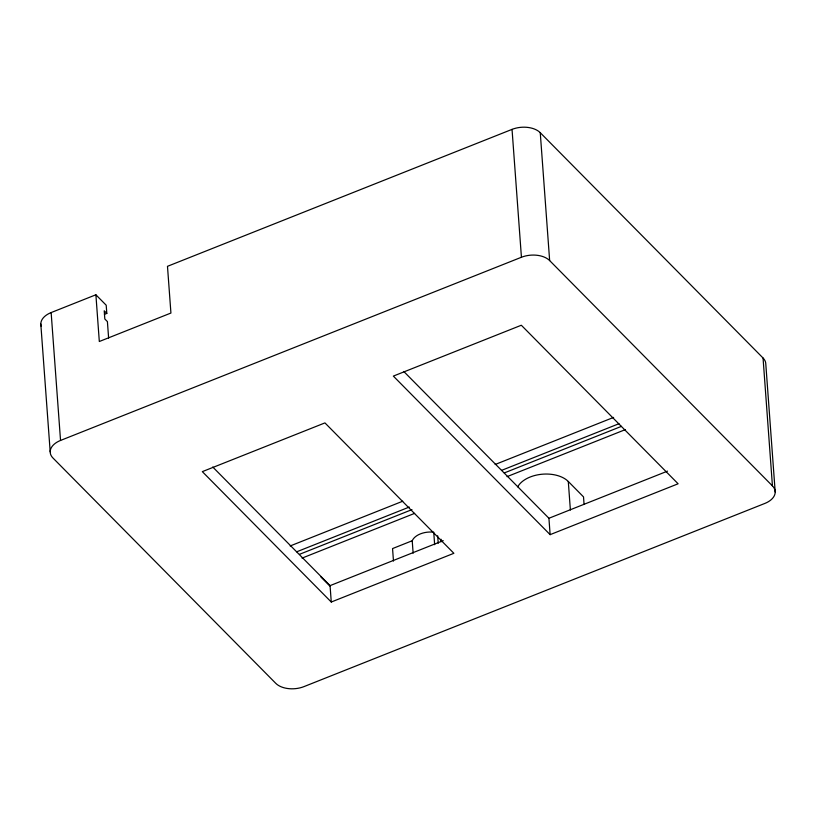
<?xml version="1.0" encoding="UTF-8"?>
<svg xmlns="http://www.w3.org/2000/svg" width="816" height="816" viewBox="0 0 816 816"><rect width="100%" height="100%" fill="white"/><g stroke="black" fill="none" stroke-linecap="round" stroke-linejoin="round"><path stroke-width="1.22" d="M41.116 326.114A20.696 12.566 -4.2 0 1 51.143 312.569L95.89 294.78L106.202 305.215L106.804 313.405L104.448 314.344M775.2 492.058L765.806 364.181A20.696 12.566 -4.2 0 0 763.052 358.01L540.253 132.692A20.696 12.566 -4.2 0 0 512.04 129.377L167.484 266.322L170.921 313.048L99.317 341.506L95.89 294.78M60.537 440.446L521.434 257.254A20.696 12.566 -4.2 0 1 549.647 260.579L772.436 485.887A20.696 12.566 -4.2 0 1 764.857 503.431L303.96 686.623A20.696 12.566 -4.2 0 1 275.747 683.308L52.948 457.99A20.696 12.566 -4.2 0 1 60.537 440.446L51.143 312.569M290.18 545.955L402.737 501.218M495.159 464.488L613.632 417.394M296.708 551.8L409.265 507.062M501.677 470.332L618.977 423.708M299.533 554.309L411.968 509.623M504.278 472.933L621.435 426.36M302.053 558.113L414.61 513.376M507.022 476.646L625.505 429.553M434.653 544.69L433.735 532.195A17.585 10.679 -4.2 0 0 412.223 540.743L392.557 548.576L393.475 561.071M212.762 467.017L330.062 585.633L443.231 540.651M331.265 602.024L453.869 553.299L324.941 422.902L202.327 471.638L331.265 602.024L330.062 585.633M403.787 371.484L548.923 518.262L667.508 471.128M550.127 534.653L678.106 483.786L521.322 325.237L393.343 376.094L550.127 534.653L548.923 518.262M517.721 486.836A27.938 16.963 -4.2 0 1 541.416 474.29A27.938 16.963 -4.2 0 1 568.293 481.481L583.522 496.893L584.062 504.339M106.804 313.405L104.224 310.804L104.825 318.995L107.406 321.606L108.62 338.038M320.963 577.024L329.807 585.97M763.052 358.01L772.436 485.887M568.293 481.481L570.384 510.01M540.253 132.692L549.647 260.579M512.04 129.377L521.434 257.254M437.672 535.786L438.223 543.283M412.223 540.743L413.131 553.238M40.8 323.942L50.194 451.819M441.058 539.223L441.242 541.722"/></g></svg>
